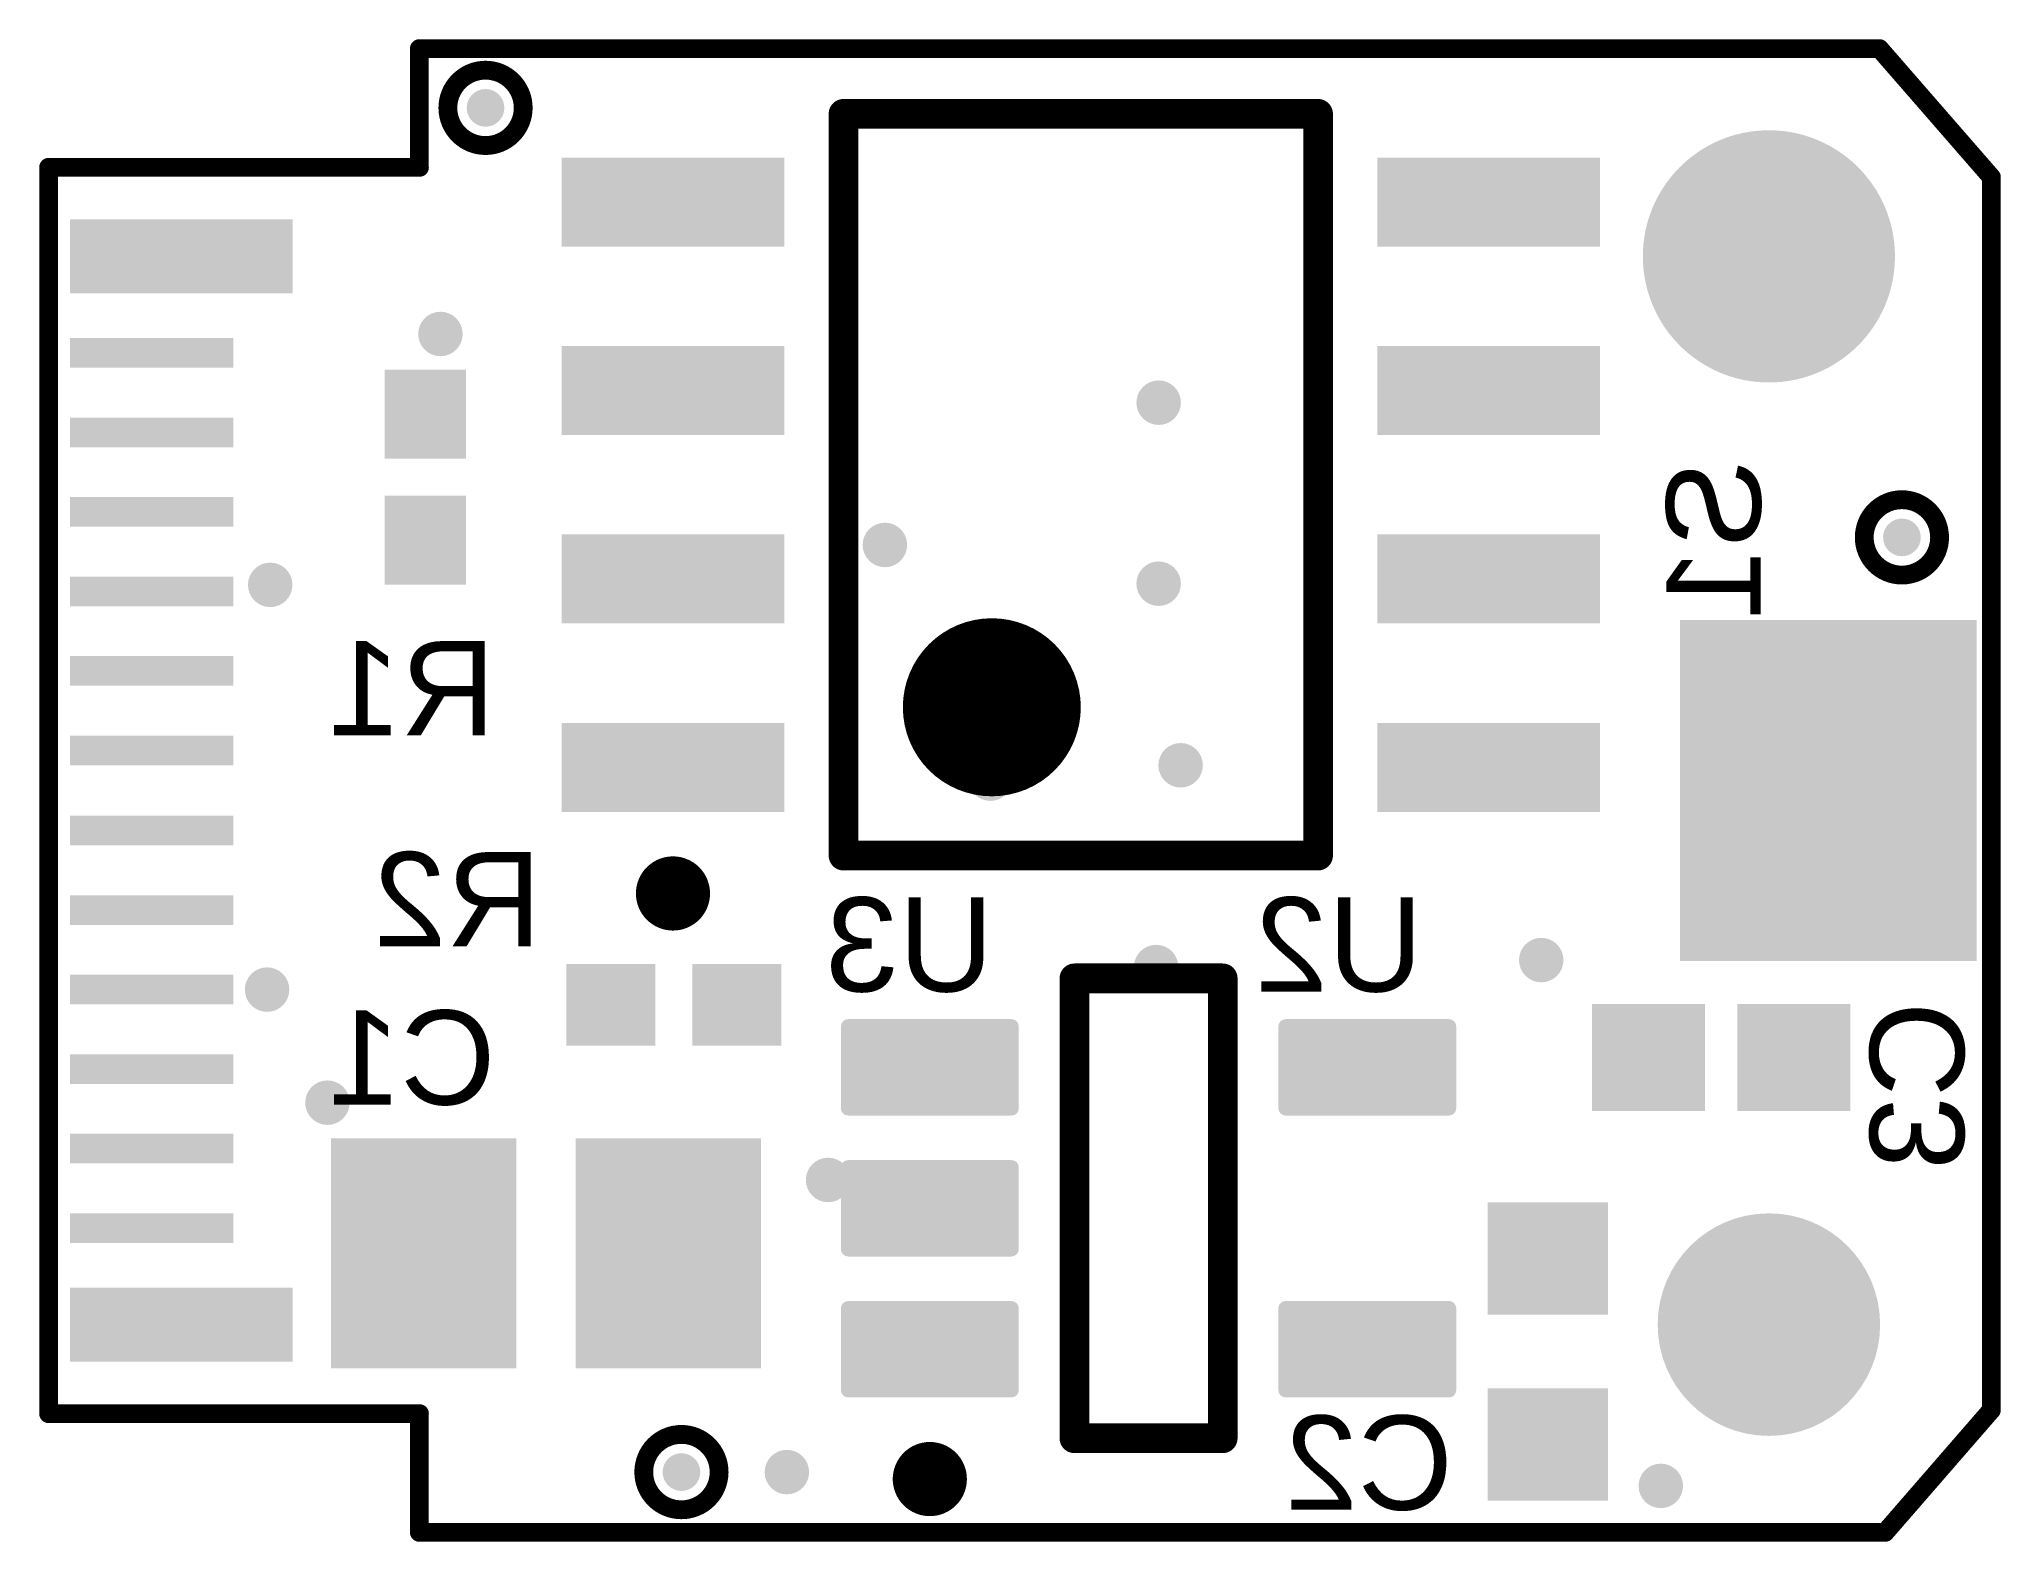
# Model space of a CAD drawing. Header units: millimetres. Extents: x -0.1 to 13.2, y -0.1 to 10.1.
import ezdxf

# ---------------------------------------------------------------- set-up
doc = ezdxf.new("R2010")
doc.units = ezdxf.units.MM
for name, color, linetype in [('BottomOverlay', 54, 'Continuous'), ('BottomPaste', 16, 'Continuous'), ('KeepOutLayer', 6, 'Continuous'), ('MultiLayer', 9, 'Continuous'), ('PadHoleLayer', 156, 'Continuous'), ('ViaHoleLayer', 16, 'Continuous')]:
    doc.layers.add(name, color=color, linetype=linetype)
doc.styles.add('Arial', font='', dxfattribs={"height": 0.2})
doc.styles.get('Arial').set_extended_font_data('Arial')

# ---------------------------------------------------------------- blocks, each defined once
blk = doc.blocks.new('UDPI_3')
at = {"layer": 'MultiLayer'}
h = blk.add_hatch(color=9, dxfattribs=at)
edge = h.paths.add_edge_path()
edge.add_arc((1.183, -0.018), 0.85, 0, 360)
at = {"layer": 'PadHoleLayer'}
h = blk.add_hatch(color=156, dxfattribs=at)
edge = h.paths.add_edge_path()
edge.add_arc((1.183, -0.018), 0.75, 0, 360)
blk = doc.blocks.new('CH340N_B_6')
at = {"layer": 'BottomPaste'}
for points in [[(-2, 2.205), (-2, 1.605), (-3.5, 1.605), (-3.5, 2.205)], [(3.5, 2.205), (3.5, 1.605), (2, 1.605), (2, 2.205)], [(-2, 0.935), (-2, 0.335), (-3.5, 0.335), (-3.5, 0.935)], [(3.5, 0.935), (3.5, 0.335), (2, 0.335), (2, 0.935)], [(-2, -0.335), (-2, -0.935), (-3.5, -0.935), (-3.5, -0.335)], [(3.5, -0.335), (3.5, -0.935), (2, -0.935), (2, -0.335)], [(-2, -1.605), (-2, -2.205), (-3.5, -2.205), (-3.5, -1.605)], [(3.5, -1.605), (3.5, -2.205), (2, -2.205), (2, -1.605)]]:
    blk.add_hatch(color=16, dxfattribs=at).paths.add_polyline_path(points)
at = {"layer": 'BottomOverlay', "const_width": 0.2}
for points in [[(-1.6, 2.5), (1.6, 2.5)], [(-1.6, -2.5), (-1.6, 2.5)], [(1.6, -2.5), (1.6, 2.5)], [(-1.6, -2.5), (1.6, -2.5)]]:
    blk.add_lwpolyline(points, dxfattribs=at)
at = {"layer": 'BottomOverlay'}
for points, const_width in [([(-1.65, 2.5, 1), (-1.55, 2.5, 1)], 0.1), ([(-1.65, 2.5, 1), (-1.55, 2.5, 1)], 0.1), ([(1.55, 2.5, 1), (1.65, 2.5, 1)], 0.1), ([(1.55, 2.5, 1), (1.65, 2.5, 1)], 0.1), ([(-0.3, -1.5, 1), (-0.9, -1.5, 1)], 0.6), ([(-1.05, -1.5, 1), (-0.75, -1.5, 1)], 0.3), ([(-0.45, -1.5, 1), (-0.15, -1.5, 1)], 0.3), ([(-2.625, -2.755, 1), (-2.875, -2.755, 1)], 0.25), ([(-1.65, -2.5, 1), (-1.55, -2.5, 1)], 0.1), ([(-1.65, -2.5, 1), (-1.55, -2.5, 1)], 0.1), ([(1.55, -2.5, 1), (1.65, -2.5, 1)], 0.1), ([(1.55, -2.5, 1), (1.65, -2.5, 1)], 0.1), ([(-2.937, -2.755, 1), (-2.813, -2.755, 1)], 0.125), ([(-2.687, -2.755, 1), (-2.562, -2.755, 1)], 0.125)]:
    blk.add_lwpolyline(points, format="xyb", close=True, dxfattribs=dict(at, const_width=const_width))
blk = doc.blocks.new('DBV0005A_M_B_7')
at = {"layer": 'BottomPaste'}
h = blk.add_hatch(color=16, dxfattribs=at)
edge = h.paths.add_edge_path()
edge.add_arc((-0.924, 1.226), 0.0488, 0, 90)
edge.add_line((-0.924, 1.275), (-2.026, 1.275))
edge.add_arc((-2.026, 1.226), 0.0488, 90, 180)
edge.add_line((-2.075, 1.226), (-2.075, 0.674))
edge.add_arc((-2.026, 0.674), 0.0488, 180, 270)
edge.add_line((-2.026, 0.625), (-0.924, 0.625))
edge.add_arc((-0.924, 0.674), 0.0488, 270, 360)
edge.add_line((-0.875, 0.674), (-0.875, 1.226))
h = blk.add_hatch(color=16, dxfattribs=at)
edge = h.paths.add_edge_path()
edge.add_arc((2.026, 1.226), 0.0488, 0, 90)
edge.add_line((2.026, 1.275), (0.924, 1.275))
edge.add_arc((0.924, 1.226), 0.0488, 90, 180)
edge.add_line((0.875, 1.226), (0.875, 0.674))
edge.add_arc((0.924, 0.674), 0.0488, 180, 270)
edge.add_line((0.924, 0.625), (2.026, 0.625))
edge.add_arc((2.026, 0.674), 0.0488, 270, 360)
edge.add_line((2.075, 0.674), (2.075, 1.226))
h = blk.add_hatch(color=16, dxfattribs=at)
edge = h.paths.add_edge_path()
edge.add_arc((-0.924, 0.276), 0.0488, 0, 90)
edge.add_line((-0.924, 0.325), (-2.026, 0.325))
edge.add_arc((-2.026, 0.276), 0.0488, 90, 180)
edge.add_line((-2.075, 0.276), (-2.075, -0.276))
edge.add_arc((-2.026, -0.276), 0.0488, 180, 270)
edge.add_line((-2.026, -0.325), (-0.924, -0.325))
edge.add_arc((-0.924, -0.276), 0.0488, 270, 360)
edge.add_line((-0.875, -0.276), (-0.875, 0.276))
h = blk.add_hatch(color=16, dxfattribs=at)
edge = h.paths.add_edge_path()
edge.add_arc((-0.924, -0.674), 0.0488, 0, 90)
edge.add_line((-0.924, -0.625), (-2.026, -0.625))
edge.add_arc((-2.026, -0.674), 0.0488, 90, 180)
edge.add_line((-2.075, -0.674), (-2.075, -1.226))
edge.add_arc((-2.026, -1.226), 0.0488, 180, 270)
edge.add_line((-2.026, -1.275), (-0.924, -1.275))
edge.add_arc((-0.924, -1.226), 0.0488, 270, 360)
edge.add_line((-0.875, -1.226), (-0.875, -0.674))
h = blk.add_hatch(color=16, dxfattribs=at)
edge = h.paths.add_edge_path()
edge.add_arc((2.026, -0.674), 0.0488, 0, 90)
edge.add_line((2.026, -0.625), (0.924, -0.625))
edge.add_arc((0.924, -0.674), 0.0488, 90, 180)
edge.add_line((0.875, -0.674), (0.875, -1.226))
edge.add_arc((0.924, -1.226), 0.0488, 180, 270)
edge.add_line((0.924, -1.275), (2.026, -1.275))
edge.add_arc((2.026, -1.226), 0.0488, 270, 360)
edge.add_line((2.075, -1.226), (2.075, -0.674))
at = {"layer": 'BottomOverlay', "const_width": 0.2}
for points in [[(-0.5, -1.55), (-0.5, 1.55)], [(-0.5, 1.55), (0.5, 1.55)], [(0.5, -1.55), (0.5, 1.55)], [(-0.5, -1.55), (0.5, -1.55)]]:
    blk.add_lwpolyline(points, dxfattribs=at)
at = {"layer": 'BottomOverlay'}
for points, const_width in [([(-0.55, 1.55, 1), (-0.45, 1.55, 1)], 0.1), ([(-0.55, 1.55, 1), (-0.45, 1.55, 1)], 0.1), ([(0.45, 1.55, 1), (0.55, 1.55, 1)], 0.1), ([(0.45, 1.55, 1), (0.55, 1.55, 1)], 0.1), ([(-0.55, -1.55, 1), (-0.45, -1.55, 1)], 0.1), ([(-0.55, -1.55, 1), (-0.45, -1.55, 1)], 0.1), ([(0.45, -1.55, 1), (0.55, -1.55, 1)], 0.1), ([(0.45, -1.55, 1), (0.55, -1.55, 1)], 0.1), ([(-1.35, -1.825, 1), (-1.6, -1.825, 1)], 0.25), ([(-1.663, -1.825, 1), (-1.538, -1.825, 1)], 0.125), ([(-1.412, -1.825, 1), (-1.288, -1.825, 1)], 0.125)]:
    blk.add_lwpolyline(points, format="xyb", close=True, dxfattribs=dict(at, const_width=const_width))
blk = doc.blocks.new('USB_C___P____A06_8')
at = {"layer": 'BottomPaste'}
for points in [[(-3.35, -0.55), (-3.85, -0.55), (-3.85, 0.95), (-3.35, 0.95)], [(3.85, -0.55), (3.35, -0.55), (3.35, 0.95), (3.85, 0.95)], [(-2.85, -0.55), (-3.05, -0.55), (-3.05, 0.55), (-2.85, 0.55)], [(-2.314, -0.55), (-2.514, -0.55), (-2.514, 0.55), (-2.314, 0.55)], [(-1.778, -0.55), (-1.978, -0.55), (-1.978, 0.55), (-1.778, 0.55)], [(-1.242, -0.55), (-1.442, -0.55), (-1.442, 0.55), (-1.242, 0.55)], [(-0.706, -0.55), (-0.906, -0.55), (-0.906, 0.55), (-0.706, 0.55)], [(-0.17, -0.55), (-0.37, -0.55), (-0.37, 0.55), (-0.17, 0.55)], [(0.37, -0.55), (0.17, -0.55), (0.17, 0.55), (0.37, 0.55)], [(0.906, -0.55), (0.706, -0.55), (0.706, 0.55), (0.906, 0.55)], [(1.442, -0.55), (1.242, -0.55), (1.242, 0.55), (1.442, 0.55)], [(1.978, -0.55), (1.778, -0.55), (1.778, 0.55), (1.978, 0.55)], [(2.514, -0.55), (2.314, -0.55), (2.314, 0.55), (2.514, 0.55)], [(3.05, -0.55), (2.85, -0.55), (2.85, 0.55), (3.05, 0.55)]]:
    blk.add_hatch(color=16, dxfattribs=at).paths.add_polyline_path(points)
blk = doc.blocks.new('GUVA_S12SD_B_9')
at = {"layer": 'BottomPaste'}
blk.add_hatch(color=16, dxfattribs=at).paths.add_polyline_path([(1.15, 1), (1.15, -1), (-1.15, -1), (-1.15, 1)])
blk = doc.blocks.new('RESC1005X40X25NL05T10_B_13')
at = {"layer": 'BottomPaste'}
for points in [[(-0.125, 0.275), (-0.125, -0.275), (-0.725, -0.275), (-0.725, 0.275)], [(0.725, 0.275), (0.725, -0.275), (0.125, -0.275), (0.125, 0.275)]]:
    blk.add_hatch(color=16, dxfattribs=at).paths.add_polyline_path(points)
blk = doc.blocks.new('RESC1005X40X25NL05T10_B_14')
at = {"layer": 'BottomPaste'}
for points in [[(-0.125, 0.275), (-0.125, -0.275), (-0.725, -0.275), (-0.725, 0.275)], [(0.725, 0.275), (0.725, -0.275), (0.125, -0.275), (0.125, 0.275)]]:
    blk.add_hatch(color=16, dxfattribs=at).paths.add_polyline_path(points)
blk = doc.blocks.new('CAPC1005X55X25ML05T10_B_18')
at = {"layer": 'BottomPaste'}
for points in [[(-0.11, 0.36), (-0.11, -0.36), (-0.87, -0.36), (-0.87, 0.36)], [(0.87, 0.36), (0.87, -0.36), (0.11, -0.36), (0.11, 0.36)]]:
    blk.add_hatch(color=16, dxfattribs=at).paths.add_polyline_path(points)
blk = doc.blocks.new('FP_CL10_IPC_C_B_19')
at = {"layer": 'BottomPaste'}
for points in [[(-1.006, 0.406), (-0.248, 0.406), (-0.248, -0.406), (-1.006, -0.406)], [(0.248, 0.406), (1.006, 0.406), (1.006, -0.406), (0.248, -0.406)]]:
    blk.add_hatch(color=16, dxfattribs=at).paths.add_polyline_path(points)
blk = doc.blocks.new('CAPC2014X150X70NL20_B_20')
at = {"layer": 'BottomPaste'}
for points in [[(-0.2, 0.775), (-0.2, -0.775), (-1.45, -0.775), (-1.45, 0.775)], [(1.45, 0.775), (1.45, -0.775), (0.2, -0.775), (0.2, 0.775)]]:
    blk.add_hatch(color=16, dxfattribs=at).paths.add_polyline_path(points)
blk = doc.blocks.new('FIDUCIAL_21')
at = {"layer": 'BottomPaste'}
h = blk.add_hatch(color=16, dxfattribs=at)
edge = h.paths.add_edge_path()
edge.add_arc((0, 0), 0.127, 0, 360)
at = {"layer": 'BottomOverlay'}
for points, const_width in [([(0.254, 0, 1), (-0.254, 0, 1)], 0.127), ([(-0.28575, 0, 1), (-0.22225, 0, 1)], 0.0635), ([(0.22225, 0, 1), (0.28575, 0, 1)], 0.0635)]:
    blk.add_lwpolyline(points, format="xyb", close=True, dxfattribs=dict(at, const_width=const_width))
blk = doc.blocks.new('FIDUCIAL_22')
at = {"layer": 'BottomPaste'}
h = blk.add_hatch(color=16, dxfattribs=at)
edge = h.paths.add_edge_path()
edge.add_arc((0, 0), 0.127, 0, 360)
at = {"layer": 'BottomOverlay'}
for points, const_width in [([(0.254, 0, 1), (-0.254, 0, 1)], 0.127), ([(-0.28575, 0, 1), (-0.22225, 0, 1)], 0.0635), ([(0.22225, 0, 1), (0.28575, 0, 1)], 0.0635)]:
    blk.add_lwpolyline(points, format="xyb", close=True, dxfattribs=dict(at, const_width=const_width))
blk = doc.blocks.new('FIDUCIAL_23')
at = {"layer": 'BottomPaste'}
h = blk.add_hatch(color=16, dxfattribs=at)
edge = h.paths.add_edge_path()
edge.add_arc((0, 0), 0.127, 0, 360)
at = {"layer": 'BottomOverlay'}
for points, const_width in [([(0.254, 0, 1), (-0.254, 0, 1)], 0.127), ([(-0.28575, 0, 1), (-0.22225, 0, 1)], 0.0635), ([(0.22225, 0, 1), (0.28575, 0, 1)], 0.0635)]:
    blk.add_lwpolyline(points, format="xyb", close=True, dxfattribs=dict(at, const_width=const_width))

msp = doc.modelspace()

# ---------------------------------------------------------------- hatches: boundary and pattern name
at = {"layer": 'ViaHoleLayer'}
h = msp.add_hatch(color=16, dxfattribs=at)
edge = h.paths.add_edge_path()
edge.add_arc((2.642, 8.077), 0.15, 0, 360)
h = msp.add_hatch(color=16, dxfattribs=at)
edge = h.paths.add_edge_path()
edge.add_arc((7.485, 7.614), 0.15, 0, 360)
h = msp.add_hatch(color=16, dxfattribs=at)
edge = h.paths.add_edge_path()
edge.add_arc((5.639, 6.655), 0.15, 0, 360)
h = msp.add_hatch(color=16, dxfattribs=at)
edge = h.paths.add_edge_path()
edge.add_arc((1.494, 6.386), 0.15, 0, 360)
h = msp.add_hatch(color=16, dxfattribs=at)
edge = h.paths.add_edge_path()
edge.add_arc((7.485, 6.394), 0.15, 0, 360)
h = msp.add_hatch(color=16, dxfattribs=at)
edge = h.paths.add_edge_path()
edge.add_arc((7.633, 5.17), 0.15, 0, 360)
h = msp.add_hatch(color=16, dxfattribs=at)
edge = h.paths.add_edge_path()
edge.add_arc((6.35, 5.08), 0.15, 0, 360)
h = msp.add_hatch(color=16, dxfattribs=at)
edge = h.paths.add_edge_path()
edge.add_arc((10.065, 3.857), 0.15, 0, 360)
h = msp.add_hatch(color=16, dxfattribs=at)
edge = h.paths.add_edge_path()
edge.add_arc((7.468, 3.81), 0.15, 0, 360)
h = msp.add_hatch(color=16, dxfattribs=at)
edge = h.paths.add_edge_path()
edge.add_arc((1.473, 3.658), 0.15, 0, 360)
h = msp.add_hatch(color=16, dxfattribs=at)
edge = h.paths.add_edge_path()
edge.add_arc((1.88, 2.896), 0.15, 0, 360)
h = msp.add_hatch(color=16, dxfattribs=at)
edge = h.paths.add_edge_path()
edge.add_arc((5.256, 2.375), 0.15, 0, 360)
h = msp.add_hatch(color=16, dxfattribs=at)
edge = h.paths.add_edge_path()
edge.add_arc((11.6, 1.4), 0.75, 0, 360)
h = msp.add_hatch(color=16, dxfattribs=at)
edge = h.paths.add_edge_path()
edge.add_arc((4.978, 0.406), 0.15, 0, 360)
h = msp.add_hatch(color=16, dxfattribs=at)
edge = h.paths.add_edge_path()
edge.add_arc((10.871, 0.313), 0.15, 0, 360)

# ---------------------------------------------------------------- linework, layer by layer
at = {"layer": 'KeepOutLayer', "const_width": 0.127}
for points in [[(2.5, 10), (12.346, 10)], [(2.5, 9.2), (2.5, 10)], [(12.346, 10), (13.1, 9.134)], [(0, 9.2), (2.5, 9.2)], [(0, 0.8), (0, 9.2)], [(13.1, 0.824), (13.1, 9.134)], [(0, 0.8), (2.5, 0.8)], [(2.5, 0), (2.5, 0.8)], [(12.384, 0), (13.1, 0.824)], [(2.5, 0), (12.384, 0)]]:
    msp.add_lwpolyline(points, dxfattribs=at)
at = {"layer": 'KeepOutLayer', "const_width": 0.0635}
for points in [[(2.468, 10, 1), (2.532, 10, 1)], [(2.468, 10, 1), (2.532, 10, 1)], [(12.314, 10, 1), (12.378, 10, 1)], [(12.314, 10, 1), (12.378, 10, 1)], [(-0.032, 9.2, 1), (0.032, 9.2, 1)], [(-0.032, 9.2, 1), (0.032, 9.2, 1)], [(2.468, 9.2, 1), (2.532, 9.2, 1)], [(2.468, 9.2, 1), (2.532, 9.2, 1)], [(13.068, 9.134, 1), (13.132, 9.134, 1)], [(13.068, 9.134, 1), (13.132, 9.134, 1)], [(-0.032, 0.8, 1), (0.032, 0.8, 1)], [(-0.032, 0.8, 1), (0.032, 0.8, 1)], [(2.468, 0.8, 1), (2.532, 0.8, 1)], [(2.468, 0.8, 1), (2.532, 0.8, 1)], [(13.068, 0.824, 1), (13.132, 0.824, 1)], [(13.068, 0.824, 1), (13.132, 0.824, 1)], [(2.468, 0, 1), (2.532, 0, 1)], [(2.468, 0, 1), (2.532, 0, 1)], [(12.353, 0, 1), (12.416, 0, 1)], [(12.353, 0, 1), (12.416, 0, 1)]]:
    msp.add_lwpolyline(points, format="xyb", close=True, dxfattribs=at)

# ---------------------------------------------------------------- block references
for name, p, rotation in [('FIDUCIAL_22', (2.946, 9.601), 90), ('UDPI_3', (11.582, 7.417), 90), ('USB_C___P____A06_8', (0.695, 5), 270), ('RESC1005X40X25NL05T10_B_14', (2.54, 7.112), 270), ('FIDUCIAL_21', (12.497, 6.706), 90), ('GUVA_S12SD_B_9', (12, 5), 270), ('RESC1005X40X25NL05T10_B_13', (4.216, 3.556), 180), ('CAPC1005X55X25ML05T10_B_18', (11.278, 3.2), 180), ('CAPC2014X150X70NL20_B_20', (3.353, 1.88), 180), ('FP_CL10_IPC_C_B_19', (10.109, 1.219), 270), ('FIDUCIAL_23', (4.267, 0.406), 90)]:
    msp.add_blockref(name, p, dxfattribs=dict(rotation=rotation))
for name, p in [('CH340N_B_6', (6.96, 7.061)), ('DBV0005A_M_B_7', (7.417, 2.184))]:
    msp.add_blockref(name, p)

# ---------------------------------------------------------------- texts
at = {"layer": 'BottomOverlay', "style": 'Arial', "text_generation_flag": 2}
for s, p in [('S1', (11.544, 7.23)), ('C3', (12.916, 3.577))]:
    msp.add_text(s, height=0.635, rotation=90, dxfattribs=at).set_placement(p)
for s, p in [('R1', (3.014, 5.372)), ('R2', (3.323, 3.95)), ('U3', (6.371, 3.645)), ('U2', (9.267, 3.645)), ('C1', (3.014, 2.883)), ('C2', (9.47, 0.152))]:
    msp.add_text(s, height=0.635, dxfattribs=at).set_placement(p)

doc.saveas('drawing.dxf')
